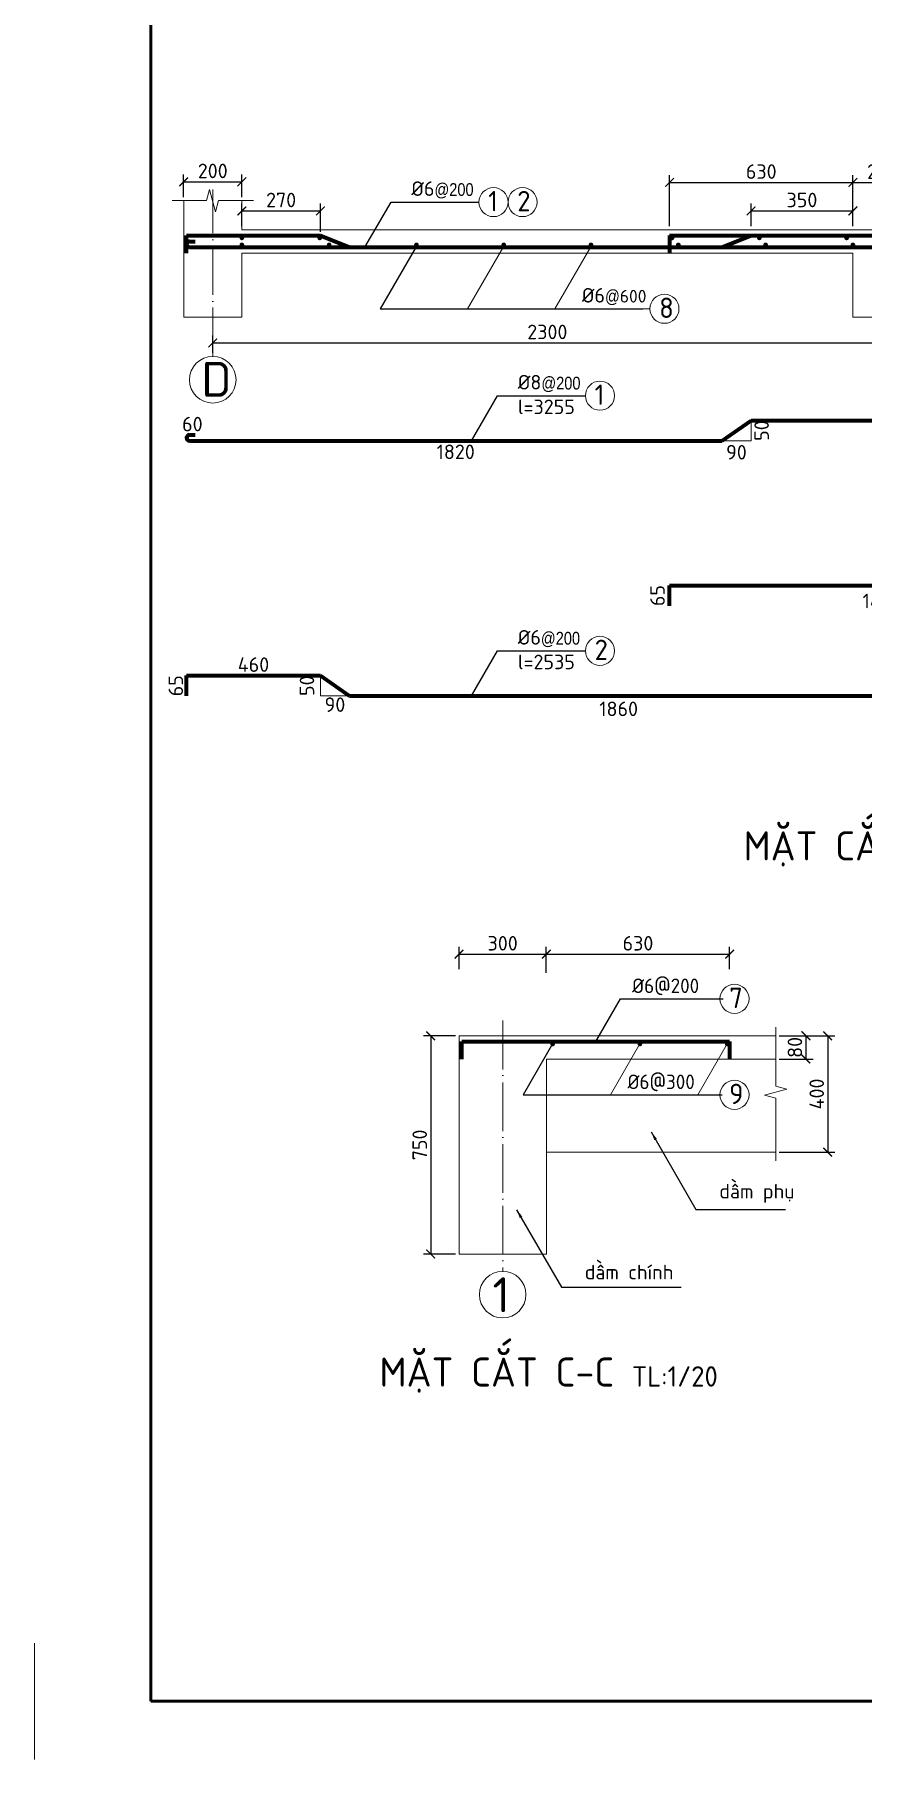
# Model space of a CAD drawing. Header units: millimetres. Extents: x 0 to 4970, y -594 to 1412.
# Drawn here: x 0 to 142.3, y 0 to 296.4 of the extents above; entities that cross this region are included whole.
import ezdxf

# ---------------------------------------------------------------- set-up
doc = ezdxf.new("R2010")
doc.units = ezdxf.units.MM
doc.header["$LTSCALE"] = 0.35
doc.header["$PDMODE"] = 3
doc.linetypes.add('ACAD_ISO04W100', pattern=[30, 24, -3, 0, -3])
doc.layers.get('0').update_dxf_attribs({"lineweight": 50})
for name, color, linetype, lineweight in [('CotThepSan', 13, 'Continuous', 70), ('DoVe', 1, 'Continuous', 18), ('Duong Bao San', 7, 'Continuous', 18), ('Kich Thuoc', 1, 'Continuous', 20), ('Ky Hieu', 4, 'Continuous', 20), ('Text', 40, 'Continuous', 20), ('Truc', 3, 'ACAD_ISO04W100', 20)]:
    doc.layers.add(name, color=color, linetype=linetype, lineweight=lineweight)
doc.styles.get("Standard").update_dxf_attribs({"font": 'isocpeur.ttf'})
doc.styles.add('VN', font='')
doc.styles.get('VN').set_extended_font_data('TCVN 7284')
doc.dimstyles.new('Dim20', dxfattribs={"dimtxt": 2.5, "dimasz": 1.5, "dimexe": 1.25, "dimexo": 0.625, "dimtad": 1, "dimlfac": 20, "dimtxsty": 'Standard', "dimblk": 'ARCHTICK', "dimcen": 2.5, "dimadec": 0, "dimazin": 0, "dimtfac": 1, "dimtmove": 0, "dimatfit": 3, "dimfxl": 1, "dimarcsym": 0})
doc.dimstyles.new('Dim20KT', dxfattribs={"dimtxt": 2.5, "dimasz": 1.5, "dimexe": 1.25, "dimexo": 0.625, "dimtad": 1, "dimlfac": 20, "dimtxsty": 'Standard', "dimblk": 'ARCHTICK', "dimcen": 2.5, "dimse1": 1, "dimse2": 1, "dimsd1": 1, "dimsd2": 1, "dimadec": 0, "dimazin": 0, "dimtfac": 1, "dimtmove": 0, "dimatfit": 3, "dimfxl": 1, "dimarcsym": 0})
doc.dimstyles.new('Dim50KT', dxfattribs={"dimtxt": 2.5, "dimasz": 1.5, "dimexe": 1.25, "dimexo": 0.625, "dimtad": 1, "dimlfac": 50, "dimtxsty": 'Standard', "dimblk": 'ARCHTICK', "dimcen": 2.5, "dimse1": 1, "dimse2": 1, "dimsd1": 1, "dimsd2": 1, "dimadec": 0, "dimazin": 0, "dimtfac": 1, "dimtmove": 0, "dimatfit": 3, "dimfxl": 1, "dimarcsym": 0})

# ---------------------------------------------------------------- blocks, each defined once
blk = doc.blocks.new('*D558')
at = {"layer": 'Defpoints', "color": 0}
for p in [(123.13, 230.08), (182.13, 230.08), (182.13, 230.08)]:
    blk.add_point(p, dxfattribs=at)
at = {"layer": 'Kich Thuoc', "color": 0, "insert": (152.63, 231.95), "char_height": 2.5, "attachment_point": 5}
blk.add_mtext('1180', dxfattribs=at)
blk = doc.blocks.new('_ArchTick')
at = {"color": 0, "linetype": 'ByBlock', "const_width": 0.15}
blk.add_lwpolyline([(-0.5, -0.5), (0.5, 0.5)], dxfattribs=at)
blk = doc.blocks.new('*D640')
at = {"layer": 'Defpoints', "color": 0}
for p in [(26.63, 226.58), (118.13, 226.58), (118.13, 222.81)]:
    blk.add_point(p, dxfattribs=at)
at = {"layer": 'Kich Thuoc', "color": 0, "insert": (72.38, 224.68), "char_height": 2.5, "attachment_point": 5}
blk.add_mtext('1820', dxfattribs=at)
blk = doc.blocks.new('*D559')
at = {"layer": 'Defpoints', "color": 0}
for p in [(26.63, 227.58), (26.63, 227.58), (27.63, 227.58)]:
    blk.add_point(p, dxfattribs=at)
at = {"layer": 'Kich Thuoc', "color": 0, "insert": (27.13, 229.45), "char_height": 2.5, "attachment_point": 5}
blk.add_mtext('60', dxfattribs=at)
blk = doc.blocks.new('*D641')
at = {"layer": 'Defpoints', "color": 0}
for p in [(26.13, 186.24), (49.13, 186.24), (49.13, 186.24)]:
    blk.add_point(p, dxfattribs=at)
at = {"layer": 'Kich Thuoc', "color": 0, "insert": (37.63, 188.12), "char_height": 2.5, "attachment_point": 5}
blk.add_mtext('460', dxfattribs=at)
blk = doc.blocks.new('*D642')
at = {"layer": 'Defpoints', "color": 0}
for p in [(54.13, 182.74), (146.63, 182.74), (146.63, 178.65)]:
    blk.add_point(p, dxfattribs=at)
at = {"layer": 'Kich Thuoc', "color": 0, "insert": (100.38, 180.52), "char_height": 2.5, "attachment_point": 5}
blk.add_mtext('1860', dxfattribs=at)
blk = doc.blocks.new('*D563')
at = {"layer": 'Defpoints', "color": 0}
for p in [(49.13, 266.07), (35.63, 262.84), (49.13, 261.84)]:
    blk.add_point(p, dxfattribs=at)
at = {"layer": 'Kich Thuoc', "color": 0, "lineweight": -2}
for p, q in [((35.63, 263.46), (35.63, 267.32)), ((49.13, 262.46), (49.13, 267.32)), ((35.63, 266.07), (49.13, 266.07))]:
    blk.add_line(p, q, dxfattribs=at)
at = {"layer": 'Kich Thuoc', "color": 0, "lineweight": -2, "xscale": 1.5, "yscale": 1.5, "zscale": 1.5, "rotation": 180}
blk.add_blockref('_ArchTick', (35.63, 266.07), dxfattribs=at)
at = {"layer": 'Kich Thuoc', "color": 0, "lineweight": -2, "xscale": 1.5, "yscale": 1.5, "zscale": 1.5}
blk.add_blockref('_ArchTick', (49.13, 266.07), dxfattribs=at)
at = {"layer": 'Kich Thuoc', "color": 0, "insert": (42.38, 267.95), "char_height": 2.5, "attachment_point": 5}
blk.add_mtext('270', dxfattribs=at)
blk = doc.blocks.new('*D564')
at = {"layer": 'Defpoints', "color": 0}
for p in [(140.63, 266.07), (123.13, 262.84), (140.63, 262.84)]:
    blk.add_point(p, dxfattribs=at)
at = {"layer": 'Kich Thuoc', "color": 0, "lineweight": -2}
for p, q in [((123.13, 263.46), (123.13, 267.32)), ((140.63, 263.46), (140.63, 267.32)), ((123.13, 266.07), (140.63, 266.07))]:
    blk.add_line(p, q, dxfattribs=at)
at = {"layer": 'Kich Thuoc', "color": 0, "lineweight": -2, "xscale": 1.5, "yscale": 1.5, "zscale": 1.5, "rotation": 180}
blk.add_blockref('_ArchTick', (123.13, 266.07), dxfattribs=at)
at = {"layer": 'Kich Thuoc', "color": 0, "lineweight": -2, "xscale": 1.5, "yscale": 1.5, "zscale": 1.5}
blk.add_blockref('_ArchTick', (140.63, 266.07), dxfattribs=at)
at = {"layer": 'Kich Thuoc', "color": 0, "insert": (131.88, 267.95), "char_height": 2.5, "attachment_point": 5}
blk.add_mtext('350', dxfattribs=at)
blk = doc.blocks.new('*D566')
at = {"layer": 'Defpoints', "color": 0}
for p in [(140.63, 270.96), (109.13, 262.84), (140.63, 262.84)]:
    blk.add_point(p, dxfattribs=at)
at = {"layer": 'Kich Thuoc', "color": 0, "lineweight": -2}
for p, q in [((109.13, 263.46), (109.13, 272.21)), ((109.13, 270.96), (140.63, 270.96)), ((140.63, 263.46), (140.63, 272.21))]:
    blk.add_line(p, q, dxfattribs=at)
at = {"layer": 'Kich Thuoc', "color": 0, "lineweight": -2, "xscale": 1.5, "yscale": 1.5, "zscale": 1.5, "rotation": 180}
blk.add_blockref('_ArchTick', (109.13, 270.96), dxfattribs=at)
at = {"layer": 'Kich Thuoc', "color": 0, "lineweight": -2, "xscale": 1.5, "yscale": 1.5, "zscale": 1.5}
blk.add_blockref('_ArchTick', (140.63, 270.96), dxfattribs=at)
at = {"layer": 'Kich Thuoc', "color": 0, "insert": (124.88, 272.83), "char_height": 2.5, "attachment_point": 5}
blk.add_mtext('630', dxfattribs=at)
blk = doc.blocks.new('*D567')
at = {"layer": 'Defpoints', "color": 0}
for p in [(150.63, 270.96), (140.63, 263.46), (150.63, 263.46)]:
    blk.add_point(p, dxfattribs=at)
at = {"layer": 'Kich Thuoc', "color": 0, "lineweight": -2}
for p, q in [((140.63, 264.09), (140.63, 272.21)), ((140.63, 270.96), (150.63, 270.96)), ((150.63, 264.09), (150.63, 272.21))]:
    blk.add_line(p, q, dxfattribs=at)
at = {"layer": 'Kich Thuoc', "color": 0, "lineweight": -2, "xscale": 1.5, "yscale": 1.5, "zscale": 1.5, "rotation": 180}
blk.add_blockref('_ArchTick', (140.63, 270.96), dxfattribs=at)
at = {"layer": 'Kich Thuoc', "color": 0, "lineweight": -2, "xscale": 1.5, "yscale": 1.5, "zscale": 1.5}
blk.add_blockref('_ArchTick', (150.63, 270.96), dxfattribs=at)
at = {"layer": 'Kich Thuoc', "color": 0, "insert": (145.63, 272.83), "char_height": 2.5, "attachment_point": 5}
blk.add_mtext('200', dxfattribs=at)
blk = doc.blocks.new('*D576')
at = {"layer": 'Defpoints', "color": 0}
for p in [(109.13, 197.18), (182.13, 197.18), (182.13, 197.18)]:
    blk.add_point(p, dxfattribs=at)
at = {"layer": 'Kich Thuoc', "color": 0, "insert": (145.63, 199.05), "char_height": 2.5, "attachment_point": 5}
blk.add_mtext('1460', dxfattribs=at)
blk = doc.blocks.new('*D577')
at = {"layer": 'Defpoints', "color": 0}
for p in [(87.95, 138.37), (87.95, 137.74), (72.95, 135.16)]:
    blk.add_point(p, dxfattribs=at)
at = {"layer": 'Kich Thuoc', "color": 0, "lineweight": -2}
for p, q in [((72.95, 135.79), (72.95, 139.62)), ((87.95, 138.37), (87.95, 139.62)), ((72.95, 138.37), (87.95, 138.37))]:
    blk.add_line(p, q, dxfattribs=at)
at = {"layer": 'Kich Thuoc', "color": 0, "lineweight": -2, "xscale": 1.5, "yscale": 1.5, "zscale": 1.5, "rotation": 180}
blk.add_blockref('_ArchTick', (72.95, 138.37), dxfattribs=at)
at = {"layer": 'Kich Thuoc', "color": 0, "lineweight": -2, "xscale": 1.5, "yscale": 1.5, "zscale": 1.5}
blk.add_blockref('_ArchTick', (87.95, 138.37), dxfattribs=at)
at = {"layer": 'Kich Thuoc', "color": 0, "insert": (80.45, 140.24), "char_height": 2.5, "attachment_point": 5}
blk.add_mtext('300', dxfattribs=at)
blk = doc.blocks.new('*D578')
at = {"layer": 'Defpoints', "color": 0}
for p in [(119.45, 138.37), (87.95, 134.54), (119.45, 135.16)]:
    blk.add_point(p, dxfattribs=at)
at = {"layer": 'Kich Thuoc', "color": 0, "lineweight": -2}
for p, q in [((87.95, 135.16), (87.95, 139.62)), ((119.45, 135.79), (119.45, 139.62)), ((87.95, 138.37), (119.45, 138.37))]:
    blk.add_line(p, q, dxfattribs=at)
at = {"layer": 'Kich Thuoc', "color": 0, "lineweight": -2, "xscale": 1.5, "yscale": 1.5, "zscale": 1.5, "rotation": 180}
blk.add_blockref('_ArchTick', (87.95, 138.37), dxfattribs=at)
at = {"layer": 'Kich Thuoc', "color": 0, "lineweight": -2, "xscale": 1.5, "yscale": 1.5, "zscale": 1.5}
blk.add_blockref('_ArchTick', (119.45, 138.37), dxfattribs=at)
at = {"layer": 'Kich Thuoc', "color": 0, "insert": (103.7, 140.24), "char_height": 2.5, "attachment_point": 5}
blk.add_mtext('630', dxfattribs=at)
blk = doc.blocks.new('*D579')
at = {"layer": 'Defpoints', "color": 0}
for p in [(127.37, 124.35), (127.37, 120.35), (132.55, 120.35)]:
    blk.add_point(p, dxfattribs=at)
at = {"layer": 'Kich Thuoc', "color": 0, "lineweight": -2}
for p, q in [((127.99, 124.35), (133.8, 124.35)), ((132.55, 124.35), (132.55, 120.35)), ((127.99, 120.35), (133.8, 120.35))]:
    blk.add_line(p, q, dxfattribs=at)
at = {"layer": 'Kich Thuoc', "color": 0, "lineweight": -2, "xscale": 1.5, "yscale": 1.5, "zscale": 1.5}
for p, rotation in [((132.55, 124.35), 90), ((132.55, 120.35), 270)]:
    blk.add_blockref('_ArchTick', p, dxfattribs=dict(at, rotation=rotation))
at = {"layer": 'Kich Thuoc', "color": 0, "insert": (130.67, 122.35), "char_height": 2.5, "attachment_point": 5, "rotation": 90}
blk.add_mtext('80', dxfattribs=at)
blk = doc.blocks.new('*D645')
at = {"layer": 'Defpoints', "color": 0}
for p in [(127.37, 124.35), (127.37, 104.35), (136.3, 104.35)]:
    blk.add_point(p, dxfattribs=at)
at = {"layer": 'Kich Thuoc', "color": 0, "lineweight": -2}
for p, q in [((127.99, 124.35), (137.55, 124.35)), ((136.3, 124.35), (136.3, 104.35)), ((127.99, 104.35), (137.55, 104.35))]:
    blk.add_line(p, q, dxfattribs=at)
at = {"layer": 'Kich Thuoc', "color": 0, "lineweight": -2, "xscale": 1.5, "yscale": 1.5, "zscale": 1.5}
for p, rotation in [((136.3, 124.35), 90), ((136.3, 104.35), 270)]:
    blk.add_blockref('_ArchTick', p, dxfattribs=dict(at, rotation=rotation))
at = {"layer": 'Kich Thuoc', "color": 0, "insert": (134.42, 114.35), "char_height": 2.5, "attachment_point": 5, "rotation": 90}
blk.add_mtext('400', dxfattribs=at)
blk = doc.blocks.new('*D646')
at = {"layer": 'Defpoints', "color": 0}
for p in [(72.95, 124.35), (68.08, 86.85), (72.95, 86.85)]:
    blk.add_point(p, dxfattribs=at)
at = {"layer": 'Kich Thuoc', "color": 0, "lineweight": -2}
for p, q in [((72.33, 124.35), (66.83, 124.35)), ((68.08, 124.35), (68.08, 86.85)), ((72.33, 86.85), (66.83, 86.85))]:
    blk.add_line(p, q, dxfattribs=at)
at = {"layer": 'Kich Thuoc', "color": 0, "lineweight": -2, "xscale": 1.5, "yscale": 1.5, "zscale": 1.5}
for p, rotation in [((68.08, 124.35), 90), ((68.08, 86.85), 270)]:
    blk.add_blockref('_ArchTick', p, dxfattribs=dict(at, rotation=rotation))
at = {"layer": 'Kich Thuoc', "color": 0, "insert": (66.2, 105.6), "char_height": 2.5, "attachment_point": 5, "rotation": 90}
blk.add_mtext('750', dxfattribs=at)
blk = doc.blocks.new('*D605')
at = {"layer": 'Defpoints', "color": 0}
for p in [(123.13, 230.08), (123.13, 226.58), (126.83, 226.58)]:
    blk.add_point(p, dxfattribs=at)
at = {"layer": 'Kich Thuoc', "color": 0, "insert": (124.95, 228.33), "char_height": 2.5, "attachment_point": 5, "rotation": 90}
blk.add_mtext('50', dxfattribs=at)
blk = doc.blocks.new('*D606')
at = {"layer": 'Defpoints', "color": 0}
for p in [(118.13, 226.58), (123.1, 226.58), (123.1, 222.74)]:
    blk.add_point(p, dxfattribs=at)
at = {"layer": 'Kich Thuoc', "color": 0, "insert": (120.62, 224.61), "char_height": 2.5, "attachment_point": 5}
blk.add_mtext('90', dxfattribs=at)
blk = doc.blocks.new('*D611')
at = {"layer": 'Defpoints', "color": 0}
for p in [(49.13, 186.24), (48.7, 182.74), (49.13, 182.74)]:
    blk.add_point(p, dxfattribs=at)
at = {"layer": 'Kich Thuoc', "color": 0, "insert": (46.82, 184.49), "char_height": 2.5, "attachment_point": 5, "rotation": 90}
blk.add_mtext('50', dxfattribs=at)
blk = doc.blocks.new('*D612')
at = {"layer": 'Defpoints', "color": 0}
for p in [(49.13, 182.74), (54.13, 182.74), (54.13, 179.37)]:
    blk.add_point(p, dxfattribs=at)
at = {"layer": 'Kich Thuoc', "color": 0, "insert": (51.63, 181.24), "char_height": 2.5, "attachment_point": 5}
blk.add_mtext('90', dxfattribs=at)
blk = doc.blocks.new('*D651')
at = {"layer": 'Defpoints', "color": 0}
for p in [(145.63, 243.74), (145.63, 243.4), (30.63, 241.06)]:
    blk.add_point(p, dxfattribs=at)
at = {"layer": 'Kich Thuoc', "color": 0, "lineweight": -2}
for p, q in [((30.63, 241.69), (30.63, 244.65)), ((30.63, 243.4), (145.63, 243.4)), ((145.63, 243.12), (145.63, 242.15))]:
    blk.add_line(p, q, dxfattribs=at)
at = {"layer": 'Kich Thuoc', "color": 0, "lineweight": -2, "xscale": 1.5, "yscale": 1.5, "zscale": 1.5, "rotation": 180}
blk.add_blockref('_ArchTick', (30.63, 243.4), dxfattribs=at)
at = {"layer": 'Kich Thuoc', "color": 0, "lineweight": -2, "xscale": 1.5, "yscale": 1.5, "zscale": 1.5}
blk.add_blockref('_ArchTick', (145.63, 243.4), dxfattribs=at)
at = {"layer": 'Kich Thuoc', "color": 0, "insert": (88.13, 245.28), "char_height": 2.5, "attachment_point": 5}
blk.add_mtext('2300', dxfattribs=at)
blk = doc.blocks.new('*D616')
at = {"layer": 'Defpoints', "color": 0}
for p in [(21.56, 186.24), (26.16, 186.24), (21.56, 182.74)]:
    blk.add_point(p, dxfattribs=at)
at = {"layer": 'Kich Thuoc', "color": 0, "insert": (24.28, 184.49), "char_height": 2.5, "attachment_point": 5, "rotation": 90}
blk.add_mtext('65', dxfattribs=at)
blk = doc.blocks.new('*D617')
at = {"layer": 'Defpoints', "color": 0}
for p in [(104.32, 201.73), (108.92, 201.73), (104.32, 198.23)]:
    blk.add_point(p, dxfattribs=at)
at = {"layer": 'Kich Thuoc', "color": 0, "insert": (107.05, 199.98), "char_height": 2.5, "attachment_point": 5, "rotation": 90}
blk.add_mtext('65', dxfattribs=at)
blk = doc.blocks.new('*D932')
at = {"layer": 'Defpoints', "color": 0}
for p in [(35.63, 271.06), (25.63, 267.83), (35.63, 267.83)]:
    blk.add_point(p, dxfattribs=at)
at = {"layer": 'Kich Thuoc', "color": 0, "lineweight": -2}
for p, q in [((25.63, 268.45), (25.63, 272.31)), ((25.63, 271.06), (35.63, 271.06)), ((35.63, 268.45), (35.63, 272.31))]:
    blk.add_line(p, q, dxfattribs=at)
at = {"layer": 'Kich Thuoc', "color": 0, "lineweight": -2, "xscale": 1.5, "yscale": 1.5, "zscale": 1.5, "rotation": 180}
blk.add_blockref('_ArchTick', (25.63, 271.06), dxfattribs=at)
at = {"layer": 'Kich Thuoc', "color": 0, "lineweight": -2, "xscale": 1.5, "yscale": 1.5, "zscale": 1.5}
blk.add_blockref('_ArchTick', (35.63, 271.06), dxfattribs=at)
at = {"layer": 'Kich Thuoc', "color": 0, "insert": (30.63, 272.94), "char_height": 2.5, "attachment_point": 5}
blk.add_mtext('200', dxfattribs=at)
blk = doc.blocks.new('*D933')
at = {"layer": 'Defpoints', "color": 0}
for p in [(49.13, 266.07), (35.63, 262.84), (49.13, 261.84)]:
    blk.add_point(p, dxfattribs=at)
at = {"layer": 'Kich Thuoc', "color": 0, "lineweight": -2}
for p, q in [((35.63, 263.46), (35.63, 267.32)), ((49.13, 262.46), (49.13, 267.32)), ((35.63, 266.07), (49.13, 266.07))]:
    blk.add_line(p, q, dxfattribs=at)
at = {"layer": 'Kich Thuoc', "color": 0, "lineweight": -2, "xscale": 1.5, "yscale": 1.5, "zscale": 1.5, "rotation": 180}
blk.add_blockref('_ArchTick', (35.63, 266.07), dxfattribs=at)
at = {"layer": 'Kich Thuoc', "color": 0, "lineweight": -2, "xscale": 1.5, "yscale": 1.5, "zscale": 1.5}
blk.add_blockref('_ArchTick', (49.13, 266.07), dxfattribs=at)
at = {"layer": 'Kich Thuoc', "color": 0, "insert": (42.38, 267.95), "char_height": 2.5, "attachment_point": 5}
blk.add_mtext('270', dxfattribs=at)

msp = doc.modelspace()

# ---------------------------------------------------------------- linework, layer by layer
msp.add_lwpolyline([(20, 10), (830, 10), (830, 584), (20, 584)], close=True)
at = {"layer": 'CotThepSan'}
for p, q in [((26.134345, 258.838255), (26.134345, 261.838255)), ((26.134345, 261.838255), (49.134345, 261.838255)), ((26.634345, 260.838255), (27.634345, 260.838255)), ((49.134345, 261.838255), (54.134345, 259.838255)), ((109.134345, 261.838255), (182.134345, 261.838255)), ((109.134345, 261.838255), (109.134345, 258.838255)), ((118.134345, 259.838255), (123.134345, 261.838255)), ((26.634345, 259.838255), (118.634345, 259.838255)), ((54.134345, 259.838255), (147.134345, 259.838255)), ((118.134345, 226.57636), (123.134345, 230.07636)), ((123.134345, 230.07636), (182.134345, 230.07636)), ((26.634345, 227.57636), (27.634345, 227.57636)), ((26.634345, 226.57636), (118.134345, 226.57636)), ((109.134345, 198.225629), (109.134345, 201.725629)), ((109.134345, 201.725629), (182.134345, 201.725629)), ((26.134345, 182.742381), (26.134345, 186.242381)), ((26.134345, 186.242381), (49.134345, 186.242381)), ((49.134345, 186.242381), (54.134345, 182.742381)), ((54.134345, 182.742381), (146.634345, 182.742381)), ((73.454463, 120.345891), (73.454463, 123.345891)), ((73.454463, 123.345891), (119.454463, 123.345891)), ((119.454463, 123.345891), (119.454463, 120.345891))]:
    msp.add_line(p, q, dxfattribs=at)
at = {"layer": 'CotThepSan', "color": 1, "const_width": 0.4}
for points in [[(35.434345, 261.438255, 1), (35.834345, 261.438255, 1)], [(48.822542, 261.438255, 1), (49.222542, 261.438255, 1)], [(109.35635, 261.438255, 1), (109.75635, 261.438255, 1)], [(124.35635, 261.438255, 1), (124.75635, 261.438255, 1)], [(139.35635, 261.438255, 1), (139.75635, 261.438255, 1)], [(35.434345, 260.238255, 1), (35.834345, 260.238255, 1)], [(50.434345, 260.238255, 1), (50.834345, 260.238255, 1)], [(65.434345, 260.238255, 1), (65.834345, 260.238255, 1)], [(80.434345, 260.238255, 1), (80.834345, 260.238255, 1)], [(95.434345, 260.238255, 1), (95.834345, 260.238255, 1)], [(110.434345, 260.238255, 1), (110.834345, 260.238255, 1)], [(125.434345, 260.238255, 1), (125.834345, 260.238255, 1)], [(140.434345, 260.238255, 1), (140.834345, 260.238255, 1)], [(89.232458, 122.945891, -1), (88.832458, 122.945891, -1)], [(104.232458, 122.945891, -1), (103.832458, 122.945891, -1)], [(119.232458, 122.945891, -1), (118.832458, 122.945891, -1)]]:
    msp.add_lwpolyline(points, format="xyb", close=True, dxfattribs=at)
at = {"layer": 'CotThepSan'}
for centre in [(26.634345, 260.338255), (26.634345, 227.07636)]:
    msp.add_arc(centre, 0.5, 90, 270, dxfattribs=at)
at = {"layer": 'DoVe'}
for p, q in [((123.134345, 226.57636), (123.134345, 230.07636)), ((118.134345, 226.57636), (123.134345, 226.57636)), ((49.134345, 186.242381), (49.134345, 182.742381)), ((49.134345, 182.742381), (54.134345, 182.742381))]:
    msp.add_line(p, q, dxfattribs=at)
at = {"layer": 'Duong Bao San'}
for p, q in [((25.634345, 262.838255), (25.634345, 267.838255)), ((35.634345, 262.838255), (35.634345, 267.838255)), ((25.634345, 247.838255), (25.634345, 262.838255)), ((35.634345, 247.838255), (35.634345, 258.838255)), ((140.634345, 247.838255), (140.634345, 258.838255)), ((25.634345, 247.838255), (35.634345, 247.838255)), ((140.634345, 247.838255), (150.634345, 247.838255)), ((72.954463, 124.345891), (127.368087, 124.345891)), ((72.954463, 124.345891), (72.954463, 86.845891)), ((87.954463, 120.345891), (127.368087, 120.345891)), ((87.954463, 120.345891), (87.954463, 86.845891)), ((87.954463, 104.345891), (127.368087, 104.345891)), ((72.954463, 86.845891), (87.954463, 86.845891))]:
    msp.add_line(p, q, dxfattribs=at)
for points in [[(35.634345, 262.838255), (265.634345, 262.838255), (318.134345, 262.838255)], [(35.634345, 258.838255), (140.634345, 258.838255)]]:
    msp.add_lwpolyline(points, dxfattribs=at)
at = {"layer": 'Ky Hieu'}
for p, q in [((65.97467, 267.587487), (76.37467, 267.587487)), ((80.634345, 260.038255), (74.412172, 249.261135)), ((95.634345, 260.038255), (89.412172, 249.261135)), ((94.059791, 249.261135), (104.553124, 249.261135)), ((104.553124, 249.261135), (105.75149, 249.261135)), ((84.176448, 190.491613), (94.669781, 190.491613)), ((117.234015, 130.695123), (117.78256, 130.695123)), ((117.773421, 130.695123), (117.78256, 130.695123)), ((104.032458, 122.945891), (98.98117, 114.196802)), ((119.032458, 122.945891), (113.981265, 114.196967)), ((117.308087, 114.196802), (117.78256, 114.196802)), ((0, 0), (0, 20))]:
    msp.add_line(p, q, dxfattribs=at)
for points in [[(23.634345, 267.838255), (23.634345, 267.838255), (29.563793, 267.838255), (30.081431, 269.770106), (31.116707, 265.906403), (31.634345, 267.838255), (37.634345, 267.838255), (37.634345, 267.838255)], [(127.368087, 125.845891), (127.368087, 125.845891), (127.368087, 115.703867), (129.299938, 115.186229), (125.436235, 114.150953), (127.368087, 113.633315), (127.368087, 102.845891), (127.368087, 102.845891)]]:
    msp.add_lwpolyline(points, dxfattribs=at)
for centre, radius in [((78.87467, 267.587487), 2.5), ((83.87467, 267.587487), 2.5), ((108.25149, 249.261135), 2.5), ((30.634345, 237.062318), 4), ((97.169781, 234.325592), 2.5), ((97.169781, 190.491613), 2.5), ((120.28256, 130.695123), 2.5), ((120.28256, 114.196802), 2.5), ((80.454463, 79.874829), 4)]:
    msp.add_circle(centre, radius, dxfattribs=at)
at = {"layer": 'Truc'}
for p, q in [((30.634345, 241.062318), (30.634345, 269.756957)), ((80.454463, 126.946935), (80.454463, 83.874829))]:
    msp.add_line(p, q, dxfattribs=at)

# ---------------------------------------------------------------- texts
at = {"layer": 'Kich Thuoc', "color": 2}
for s, p in [('D', (28.684048, 234.137675)), ('1', (78.704463, 76.84374))]:
    msp.add_text(s, height=6, dxfattribs=at).set_placement(p)
at = {"layer": 'Ky Hieu', "style": 'VN'}
for s, p in [('1', (77.960646, 266.004352)), ('2', (82.960646, 266.004352)), ('8', (107.337467, 247.678)), ('1', (96.255758, 232.742458)), ('2', (96.255758, 188.908479)), ('7', (119.368537, 129.111988)), ('9', (119.368537, 112.613668))]:
    msp.add_text(s, height=3.5, dxfattribs=at).set_placement(p)
at = {"layer": 'Ky Hieu', "char_height": 2.5, "attachment_point": 7}
for s, insert in [('%%C6{\\fVNI-Helve-Condense|b0|i0|c0|p2;\\H0.875x;@200}', (64.754327, 268.212487)), ('%%C6{\\fVNI-Helve-Condense|b0|i0|c0|p2;\\H0.875x;@\\fISOCPEUR|b0|i0|c0|p34;600}', (94.059791, 249.886135)), ('%%C8{\\fVNI-Helve-Condense|b0|i0|c0|p2;\\H0.875x;@200}', (83.049439, 234.950592)), ('l=3255', (83.072118, 231.160546)), ('%%C6{\\fVNI-Helve-Condense|b0|i0|c0|p2;\\H0.875x;@200}', (83.049439, 191.116613)), ('l=2535', (83.072118, 187.326567))]:
    msp.add_mtext(s, dxfattribs=dict(at, insert=insert))
at = {"layer": 'Ky Hieu', "char_height": 2.5, "attachment_point": 7, "style": 'VN'}
for s, insert in [('%%C6@200', (102.696662, 131.320123)), ('%%C6@300', (101.89684, 114.821802))]:
    msp.add_mtext(s, dxfattribs=dict(at, insert=insert))
at = {"layer": 'Ky Hieu', "char_height": 2.5, "width": 16.51500642, "attachment_point": 1}
for s, insert in [('d{\\fTCVN 7284|b0|i0|c0|p34;ầ}m ph{\\fTCVN 7284|b0|i0|c0|p34;ụ}', (117.681779, 98.890491)), ('d{\\fTCVN 7284|b0|i0|c0|p34;ầ}m chính', (94.550408, 84.999946))]:
    msp.add_mtext(s, dxfattribs=dict(at, insert=insert))
at = {"layer": 'Text', "char_height": 5, "width": 119.00779123, "attachment_point": 8, "style": 'VN'}
for s, insert in [('^IMẶT CẮT B-B {\\H0.7x;TL:1/20}', (150.03423, 153.433037)), ('^IMẶT CẮT C-C {\\H0.7x;TL:1/20}', (86.835692, 63.022341))]:
    msp.add_mtext(s, dxfattribs=dict(at, insert=insert))

# ---------------------------------------------------------------- dimensions: what is measured, and where the dimension line sits
at = {"layer": 'Kich Thuoc'}
for base, p1, p2, dimstyle, picture, middle in [((35.634345, 271.063546), (25.634345, 267.829751), (35.634345, 267.829751), 'Dim20', '*D932', (30.634345, 272.938546)), ((140.634345, 270.955252), (109.134345, 262.838255), (140.634345, 262.838255), 'Dim20', '*D566', (124.884345, 272.830252)), ((150.634345, 270.955252), (140.634345, 263.463255), (150.634345, 263.463255), 'Dim20', '*D567', (145.634345, 272.830252)), ((140.634345, 266.072049), (123.134345, 262.838255), (140.634345, 262.838255), 'Dim20', '*D564', (131.884345, 267.947049)), ((145.634345, 243.402368), (30.634345, 241.062318), (145.634345, 243.741232), 'Dim20', '*D651', (88.134345, 245.277368)), ((182.134345, 230.07636), (123.134345, 230.07636), (182.134345, 230.07636), 'Dim20KT', '*D558', (152.634345, 231.95136)), ((182.134345, 197.179349), (109.134345, 197.179349), (182.134345, 197.179349), 'Dim20KT', '*D576', (145.634345, 199.054349)), ((49.134345, 186.242381), (26.134345, 186.242381), (49.134345, 186.242381), 'Dim20KT', '*D641', (37.634345, 188.117381)), ((87.954463, 138.367726), (72.954463, 135.161962), (87.954463, 137.742726), 'Dim20', '*D577', (80.454463, 140.242726))]:
    dim = msp.add_linear_dim(base=base, p1=p1, p2=p2, dimstyle=dimstyle, dxfattribs=at)
    dim.commit()
    dim.dimension.update_dxf_attribs({"geometry": picture, "text_midpoint": middle})
for base, p1, p2, picture, middle in [((49.134345, 266.072049), (35.634345, 262.838255), (49.134345, 261.838255), '*D563', (42.384345, 267.947049)), ((49.134345, 266.072049), (35.634345, 262.838255), (49.134345, 261.838255), '*D933', (42.384345, 267.947049)), ((119.454463, 138.367726), (87.954463, 134.536962), (119.454463, 135.161962), '*D578', (103.704463, 140.242726))]:
    dim = msp.add_linear_dim(base=base, p1=p1, p2=p2, dimstyle='Dim20', override={"dimtmove": 1}, dxfattribs=at)
    dim.commit()
    dim.dimension.update_dxf_attribs({"geometry": picture, "text_midpoint": middle})
for base, p1, p2, text, picture, middle in [((26.634345, 227.57636), (27.634345, 227.57636), (26.634345, 227.57636), '60', '*D559', (27.134345, 227.57636)), ((123.10177, 222.735498), (118.134345, 226.57636), (123.10177, 226.57636), '90', '*D606', (120.618058, 222.735498)), ((54.134345, 179.366548), (49.134345, 182.742381), (54.134345, 182.742381), '90', '*D612', (51.634345, 179.366548))]:
    dim = msp.add_linear_dim(base=base, p1=p1, p2=p2, text=text, dimstyle='Dim20KT', dxfattribs=at)
    dim.commit()
    dim.dimension.update_dxf_attribs({"geometry": picture, "text_midpoint": middle, "dimtype": 160})
for base, p1, p2, text, picture, middle in [((126.829731, 226.57636), (123.134345, 230.07636), (123.134345, 226.57636), '50', '*D605', (126.829731, 228.32636)), ((108.923211, 201.725629), (104.324562, 198.225629), (104.324562, 201.725629), '65', '*D617', (108.923211, 199.975629)), ((26.156566, 186.242381), (21.557917, 182.742381), (21.557917, 186.242381), '65', '*D616', (26.156566, 184.492381)), ((48.699572, 182.742381), (49.134345, 186.242381), (49.134345, 182.742381), '50', '*D611', (48.699572, 184.492381))]:
    dim = msp.add_linear_dim(base=base, p1=p1, p2=p2, angle=90, text=text, dimstyle='Dim20KT', dxfattribs=at)
    dim.commit()
    dim.dimension.update_dxf_attribs({"geometry": picture, "text_midpoint": middle, "dimtype": 160})
for base, p1, p2, text, picture, middle in [((118.134345, 222.805867), (26.634345, 226.57636), (118.134345, 226.57636), '1820', '*D640', (72.384345, 224.680867)), ((146.634345, 178.649426), (54.134345, 182.742381), (146.634345, 182.742381), '1860', '*D642', (100.384345, 180.524426))]:
    dim = msp.add_linear_dim(base=base, p1=p1, p2=p2, text=text, dimstyle='Dim20KT', dxfattribs=at)
    dim.commit()
    dim.dimension.update_dxf_attribs({"geometry": picture, "text_midpoint": middle})
for base, p1, p2, picture, middle in [((68.07799, 86.845891), (72.954463, 124.345891), (72.954463, 86.845891), '*D646', (66.20299, 105.595891)), ((136.295652, 104.345891), (127.368087, 124.345891), (127.368087, 104.345891), '*D645', (134.420652, 114.345891))]:
    dim = msp.add_linear_dim(base=base, p1=p1, p2=p2, angle=90, dimstyle='Dim20', dxfattribs=at)
    dim.commit()
    dim.dimension.update_dxf_attribs({"geometry": picture, "text_midpoint": middle})
dim = msp.add_linear_dim(base=(132.545652, 120.345891), p1=(127.368087, 124.345891), p2=(127.368087, 120.345891), angle=90, dimstyle='Dim20', dxfattribs=at)
dim.commit()
dim.dimension.update_dxf_attribs({"geometry": '*D579', "text_midpoint": (132.545652, 122.345891), "dimtype": 160})

# ---------------------------------------------------------------- leaders
at = {"layer": 'Ky Hieu', "annotation_type": 0, "has_hookline": 1, "hookline_direction": 0}
for points, dimstyle, text_width in [([(56.792544, 259.838255), (61.266565, 267.587487), (65.34967, 267.587487)], 'Dim20', 10.4), ([(65.634345, 260.038255), (59.412172, 249.261135), (93.434791, 249.261135)], 'Dim20KT', 10.493333), ([(75.087656, 182.742381), (79.561677, 190.491613), (83.644781, 190.491613)], 'Dim20', 10.4), ([(96.454463, 123.345891), (100.697544, 130.695123), (106.209015, 130.695123)], 'Dim20', 11.5), ([(89.032458, 122.945891), (83.98117, 114.196802), (106.033087, 114.196802)], 'Dim20KT', 11.5)]:
    msp.add_leader(points, dimstyle=dimstyle, override={"dimgap": 0.625, "dimtad": 1, "dimldrblk": 'None'}, dxfattribs=dict(at, text_width=text_width))
at = {"layer": 'Ky Hieu'}
for points, dimstyle, override in [([(75.087656, 226.57636), (79.561677, 234.325592), (94.669781, 234.325592)], 'Dim20', {"dimgap": 0.625, "dimtad": 1, "dimldrblk": 'None'}), ([(105.983671, 107.825035), (113.668467, 94.514577), (129.079771, 94.514577)], 'Dim50KT', {"dimgap": 0.625, "dimtad": 1}), ([(82.852299, 94.470131), (90.537096, 81.159673), (111.141873, 81.159673)], 'Dim50KT', {"dimgap": 0.625, "dimtad": 1})]:
    msp.add_leader(points, dimstyle=dimstyle, override=override, dxfattribs=at)

doc.saveas('drawing.dxf')
